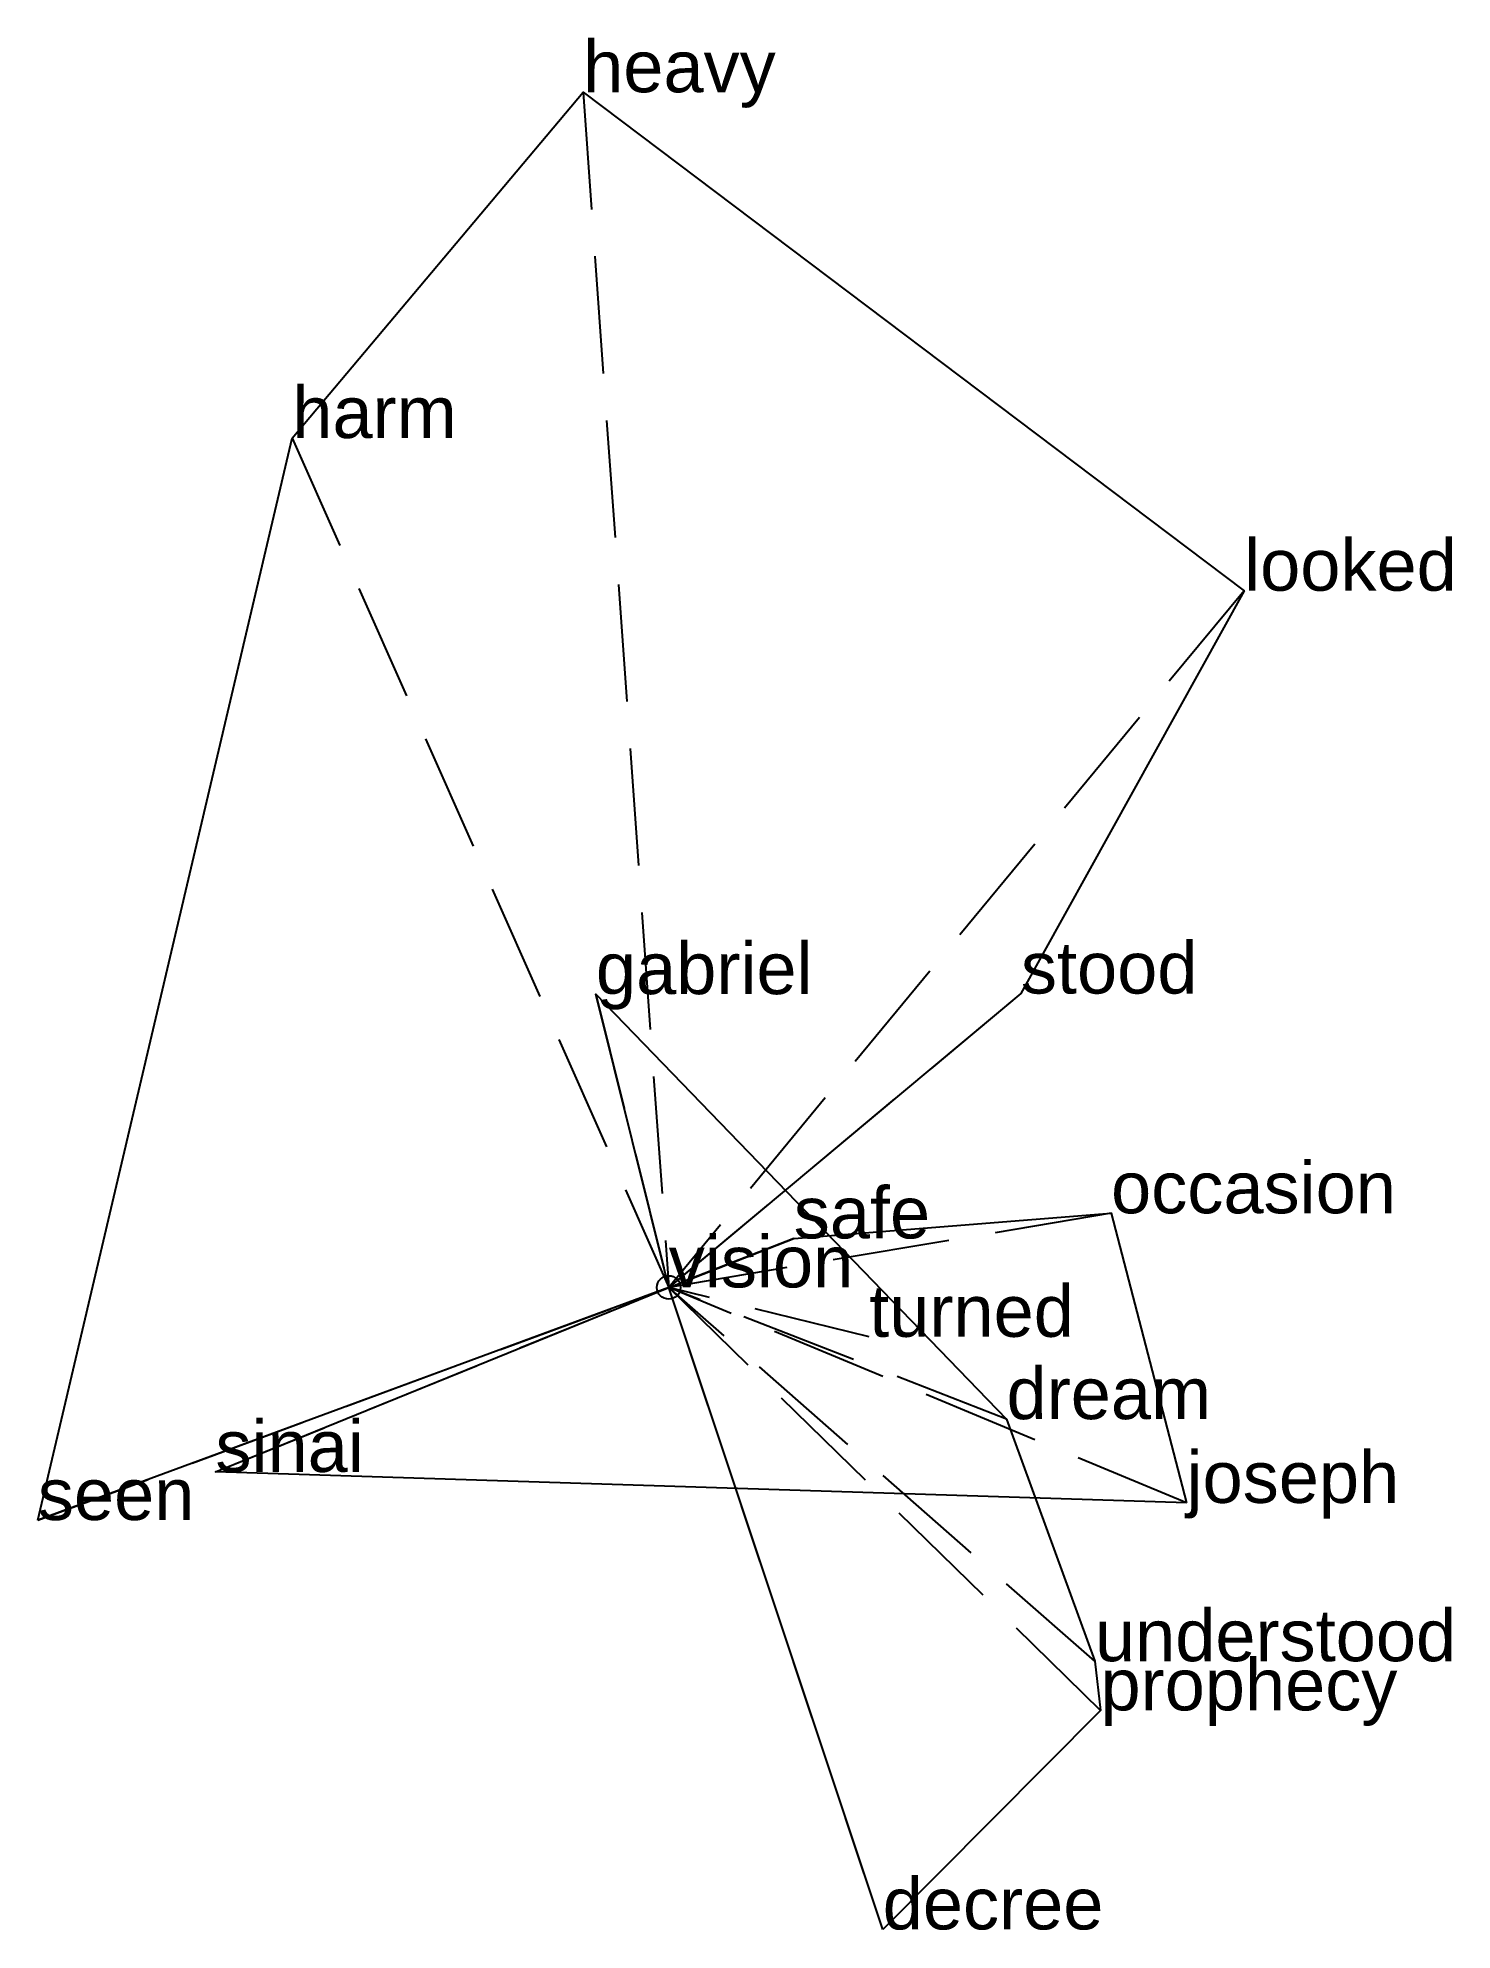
# Model space of a CAD drawing. Extents: x -1.34 to 1.67, y -1.37 to 2.66.
import ezdxf

# ---------------------------------------------------------------- set-up
doc = ezdxf.new("R2010")
doc.units = 0
doc.linetypes.add('DASHED2', pattern=[0.3, 0.25, -0.05])
for name, color, linetype in [('TEXT_nt', 1, 'CONTINUOUS'), ('TEXT_ot', 1, 'CONTINUOUS'), ('TEXT_q', 1, 'CONTINUOUS')]:
    doc.layers.add(name, color=color, linetype=linetype)
doc.styles.get("Standard").update_dxf_attribs({"font": 'arial.ttf'})

# ---------------------------------------------------------------- blocks, each defined once
blk = doc.blocks.new('ot')
at = {"layer": 'LINES_ot', "linetype": 'DASHED2'}
for p in [(-0.155, 0.6242), (0, 0), (0.7191, -0.2803), (0.9073, -0.7955), (0.9191, -0.9001), (0.4555, -1.3663)]:
    blk.add_line(p, (0, 0), dxfattribs=at)
at = {"layer": 'ORIGIN_ot'}
blk.add_circle((0, 0), 0.025, dxfattribs=at)
at = {"layer": 'TEXT_ot'}
for s, p in [('gabriel', (-0.155, 0.6242)), ('vision', (0, 0)), ('dream', (0.7191, -0.2803)), ('understood', (0.9073, -0.7955)), ('prophecy', (0.9191, -0.9001)), ('decree', (0.4555, -1.3663))]:
    blk.add_text(s, height=0.11, dxfattribs=at).set_placement(p)
blk = doc.blocks.new('nt')
at = {"layer": 'LINES_nt', "linetype": 'DASHED2'}
for p in [(-0.1822, 2.5436), (-0.8013, 1.8076), (1.2248, 1.4828), (0.7496, 0.6255), (-1.343, -0.495), (0, 0)]:
    blk.add_line(p, (0, 0), dxfattribs=at)
at = {"layer": 'ORIGIN_nt'}
blk.add_circle((0, 0), 0.025, dxfattribs=at)
at = {"layer": 'TEXT_nt'}
for s, p in [('heavy', (-0.1822, 2.5436)), ('harm', (-0.8013, 1.8076)), ('looked', (1.2248, 1.4828)), ('stood', (0.7496, 0.6255)), ('vision', (0, 0)), ('seen', (-1.343, -0.495))]:
    blk.add_text(s, height=0.11, dxfattribs=at).set_placement(p)
blk = doc.blocks.new('q')
at = {"layer": 'LINES_q', "linetype": 'DASHED2'}
for p in [(0.9416, 0.1578), (0.2661, 0.1043), (-0.965, -0.3927), (0, 0), (0.4268, -0.1051), (1.1022, -0.4586)]:
    blk.add_line(p, (0, 0), dxfattribs=at)
at = {"layer": 'ORIGIN_q'}
blk.add_circle((0, 0), 0.025, dxfattribs=at)
at = {"layer": 'TEXT_q'}
for s, p in [('occasion', (0.9416, 0.1578)), ('safe', (0.2661, 0.1043)), ('vision', (0, 0)), ('turned', (0.4268, -0.1051)), ('sinai', (-0.965, -0.3927)), ('joseph', (1.1022, -0.4586))]:
    blk.add_text(s, height=0.11, dxfattribs=at).set_placement(p)

msp = doc.modelspace()

# ---------------------------------------------------------------- linework, layer by layer
at = {"layer": 'OUTLINE_nt', "linetype": 'CONTINUOUS'}
msp.add_polyline3d([(-1.343, -0.495, 0), (-0.8013, 1.8076, 0), (-0.1822, 2.5436, 0), (1.2248, 1.4828, 0), (0.7496, 0.6255, 0), (0, 0, 0), (-1.343, -0.495, 0)], close=True, dxfattribs=at)
at = {"layer": 'OUTLINE_ot', "linetype": 'CONTINUOUS'}
msp.add_polyline3d([(0.4555, -1.3663, 0), (0, 0, 0), (-0.155, 0.6242, 0), (0.7191, -0.2803, 0), (0.9073, -0.7955, 0), (0.9191, -0.9001, 0), (0.4555, -1.3663, 0)], close=True, dxfattribs=at)
at = {"layer": 'OUTLINE_q', "linetype": 'CONTINUOUS'}
msp.add_polyline3d([(1.1022, -0.4586, 0), (-0.965, -0.3927, 0), (0, 0, 0), (0.2661, 0.1043, 0), (0.9416, 0.1578, 0), (1.1022, -0.4586, 0)], close=True, dxfattribs=at)

# ---------------------------------------------------------------- block references
for name in ['nt', 'ot', 'q']:
    msp.add_blockref(name, (0, 0))

doc.saveas('drawing.dxf')
